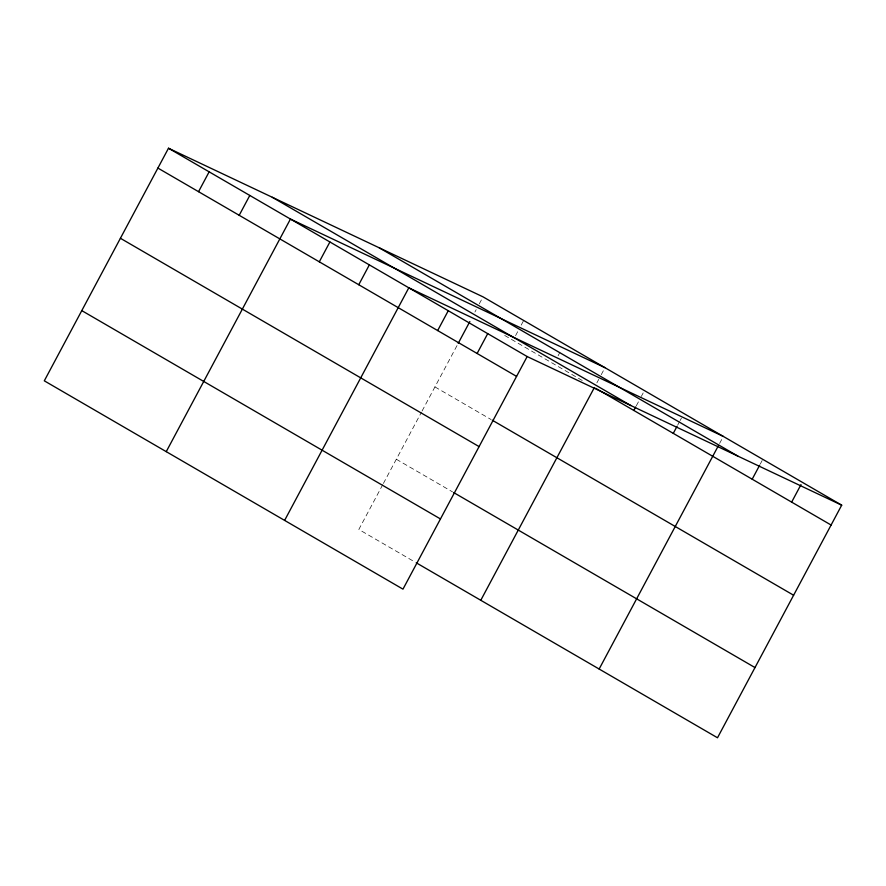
<?xml version="1.0" encoding="UTF-8"?>
<svg xmlns="http://www.w3.org/2000/svg" width="886" height="886" viewBox="0 0 886 886"><rect width="100%" height="100%" fill="white"/><g stroke="black" fill="none" stroke-linecap="round" stroke-linejoin="round"><path stroke-width="0.66" stroke-dasharray="4.43 3.32" d="M382.741 484.664L358.83 529.451L415.025 562.089M383.394 483.457L421.426 412.234M422.068 411.026L457.564 344.543M474.918 312.038L476.17 309.701M479.282 303.865L481.785 299.191M515.574 335.65L518.066 330.976M521.178 325.14L523.681 320.466M558.091 355.751L559.963 352.251M596.865 382.863L598.737 379.363M601.24 374.689L603.731 370.027M636.325 405.777L638.817 401.114M641.309 396.441L643.181 392.941M677.646 425.191L679.518 421.692M680.138 420.518L681.389 418.192M719.598 443.443L722.09 438.769M760.299 464.02L762.17 460.51M504.71 335.462L583.619 381.29M434.937 386.916L491.132 419.554M396.319 459.247L452.513 491.885"/><path stroke-width="1.33" d="M841.7 505.175L483.025 296.854L168.495 148.228L44.3 380.825L402.975 589.146L527.17 356.549L841.7 505.175L717.505 737.772L416.221 562.787M198.542 191.686L209.14 171.84M239.198 215.298L249.797 195.441M166.247 451.65L290.442 219.052L604.972 367.69M319.303 261.824L329.902 241.967M358.752 284.738L369.351 264.881M284.616 520.392L408.811 287.806L723.341 436.433M437.662 330.567L448.261 310.72M458.206 343.336L469.846 321.552M477.111 353.481L487.71 333.634M480.777 600.287L594.373 387.536M633.833 410.451L635.705 406.951M673.282 433.365L677.026 426.365M599.146 669.03L718.347 445.769M752.192 479.193L759.679 465.183M791.652 502.118L800.999 484.598M379.23 247.814L737.905 456.124M272.29 197.279L630.965 405.6M595.569 388.234L831.101 525.033M168.495 148.228L527.17 356.549M157.896 168.074L516.571 376.395M492.328 420.241L793.612 595.237M120.407 238.279L479.082 446.599M453.71 492.583L754.994 667.568M81.789 310.621L440.464 518.941"/></g></svg>
